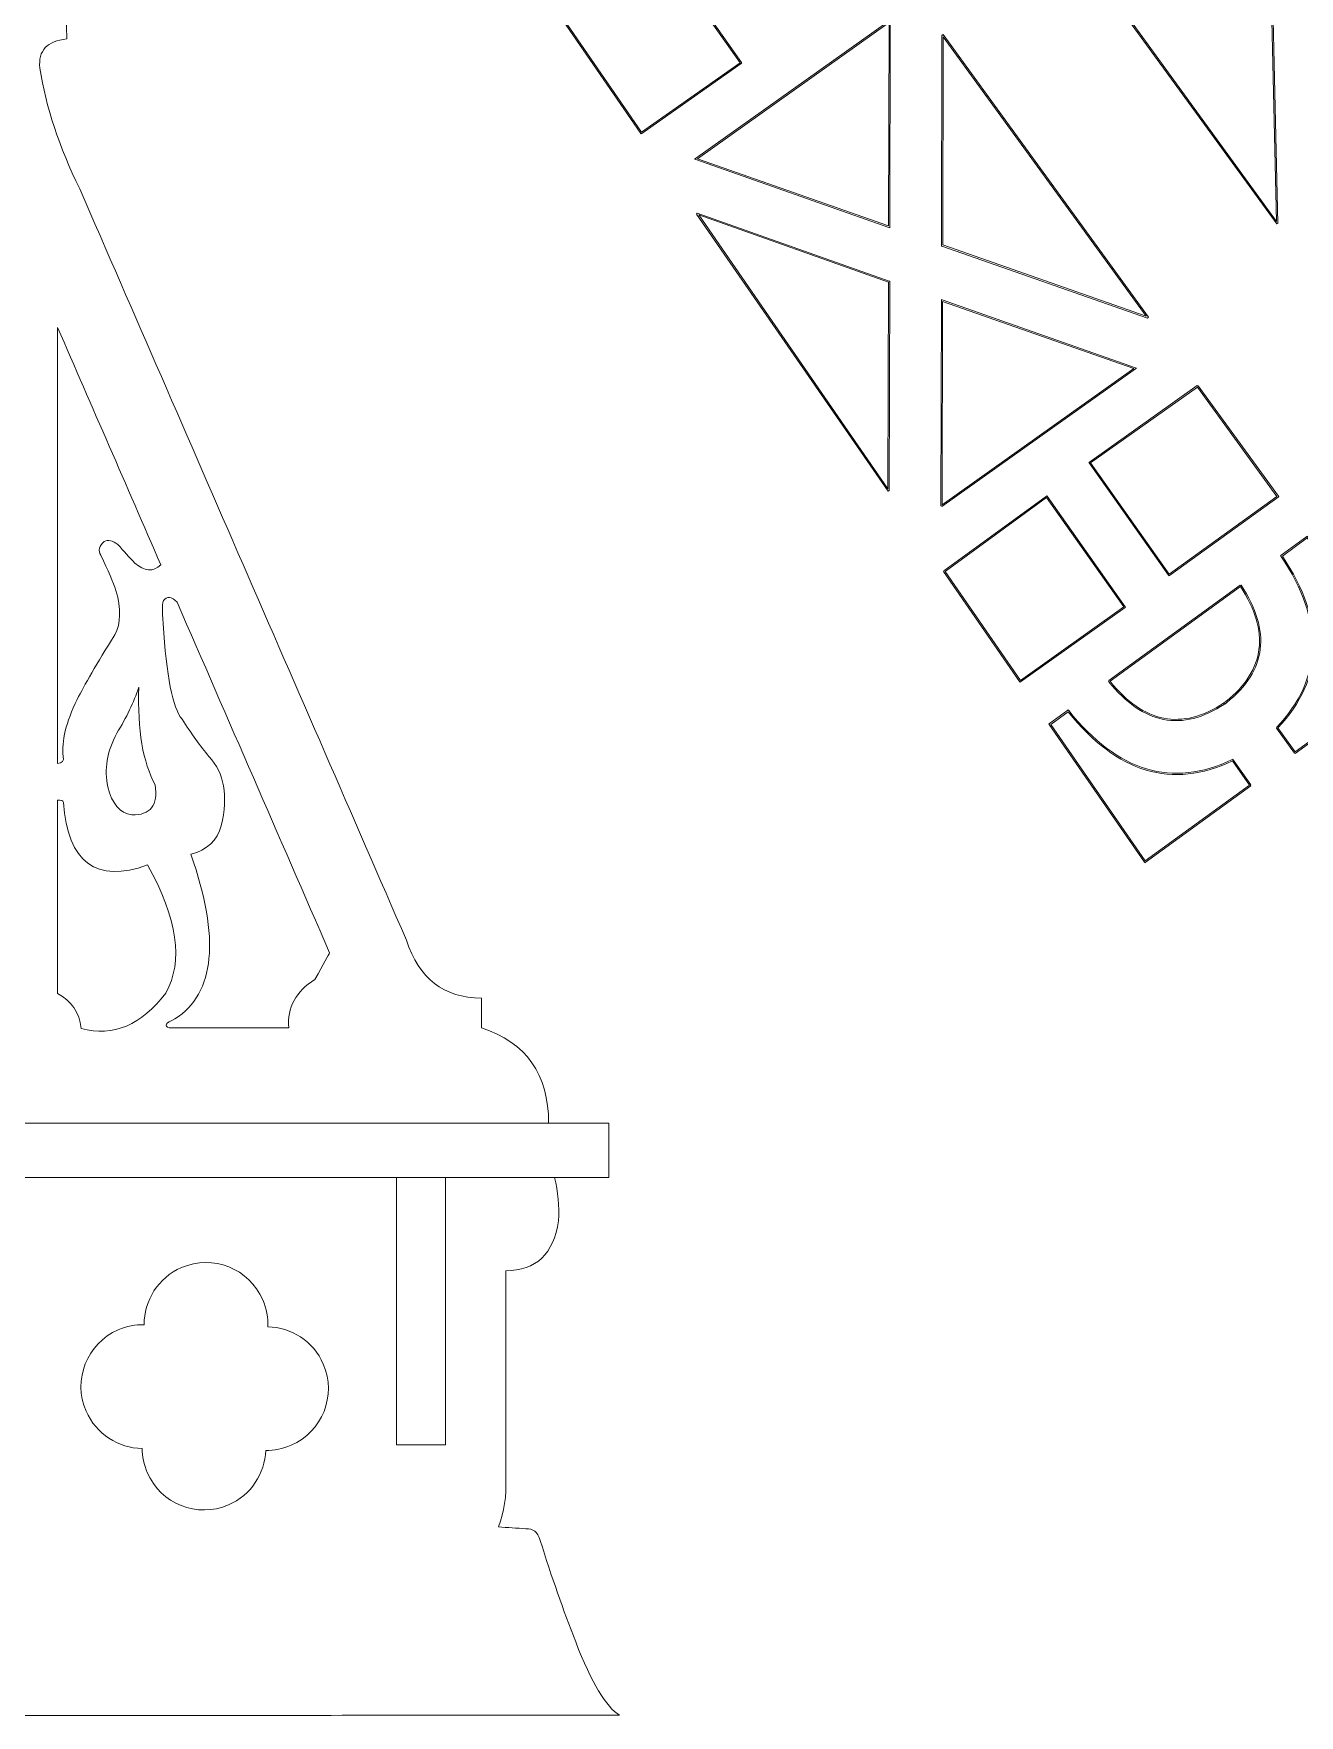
# Model space of a CAD drawing. Header units: inches. Extents: x -28.6 to 20.8, y -14.2 to 28.3.
# Drawn here: x -6.891 to -3.922, y 9.091 to 13.036 of the extents above; entities that cross this region are included whole.
import ezdxf

# ---------------------------------------------------------------- set-up
doc = ezdxf.new("R2010")
doc.units = ezdxf.units.IN
doc.header["$MEASUREMENT"] = 0
doc.layers.add('Layer 1', color=7, linetype='Continuous')

msp = doc.modelspace()

# ---------------------------------------------------------------- linework, layer by layer
at = {"layer": 'Layer 1', "color": 1, "lineweight": 9}
msp.add_lwpolyline([(-12.177, 10.3529), (-5.542, 10.3529), (-5.542, 10.4799), (-12.177, 10.4799), (-12.177, 10.3529)], close=True, dxfattribs=at)
for points, knots in [([(-8.0094, 13.3031), (-8.0094, 13.3031), (-8.0094, 13.1761), (-8.0094, 13.1761), (-8.0094, 13.1761), (-8.0094, 13.1761), (-6.8167, 13.1761), (-6.8167, 13.1761), (-6.8167, 13.1761), (-6.8155, 13.1255), (-6.8143, 13.0741), (-6.8131, 13.0235), (-6.8131, 13.0235), (-6.8594, 13.019), (-6.8805, 12.9961), (-6.8763, 12.955), (-6.8763, 12.955), (-6.862, 12.864), (-6.8309, 12.7697), (-6.7829, 12.6722), (-6.7829, 12.6722), (-6.5274, 12.0845), (-6.2718, 11.4968), (-6.0162, 10.9091), (-6.0162, 10.9091), (-5.9872, 10.8192), (-5.9287, 10.774), (-5.8407, 10.7735), (-5.8407, 10.7735), (-5.8407, 10.7504), (-5.8407, 10.7272), (-5.8407, 10.704), (-5.8407, 10.704), (-5.7351, 10.6691), (-5.6825, 10.5944), (-5.6829, 10.4799)], [0, 0, 0, 0, 0.111111, 0.111111, 0.111111, 0.111111, 0.222222, 0.222222, 0.222222, 0.222222, 0.333333, 0.333333, 0.333333, 0.333333, 0.444444, 0.444444, 0.444444, 0.444444, 0.555556, 0.555556, 0.555556, 0.555556, 0.666667, 0.666667, 0.666667, 0.666667, 0.777778, 0.777778, 0.777778, 0.777778, 0.888889, 0.888889, 0.888889, 0.888889, 1, 1, 1, 1]), ([(-6.8347, 11.3236), (-6.8236, 11.3246), (-6.8192, 11.33), (-6.8214, 11.34), (-6.8214, 11.34), (-6.8259, 11.3759), (-6.815, 11.4206), (-6.7887, 11.4742), (-6.7887, 11.4742), (-6.7725, 11.5069), (-6.743, 11.5575), (-6.7002, 11.6258), (-6.7002, 11.6258), (-6.6862, 11.6523), (-6.6854, 11.6869), (-6.6978, 11.7296), (-6.6978, 11.7296), (-6.7041, 11.7488), (-6.7159, 11.7764), (-6.7331, 11.8125), (-6.7331, 11.8125), (-6.7402, 11.8232), (-6.7377, 11.8339), (-6.7254, 11.8446), (-6.7254, 11.8446), (-6.716, 11.8489), (-6.7054, 11.8466), (-6.6934, 11.8378), (-6.6934, 11.8378), (-6.6795, 11.8219), (-6.6663, 11.8073), (-6.6537, 11.794), (-6.6537, 11.794), (-6.6309, 11.7739), (-6.6105, 11.7725), (-6.5924, 11.7897)], [0, 0, 0, 0, 0.111111, 0.111111, 0.111111, 0.111111, 0.222222, 0.222222, 0.222222, 0.222222, 0.333333, 0.333333, 0.333333, 0.333333, 0.444444, 0.444444, 0.444444, 0.444444, 0.555556, 0.555556, 0.555556, 0.555556, 0.666667, 0.666667, 0.666667, 0.666667, 0.777778, 0.777778, 0.777778, 0.777778, 0.888889, 0.888889, 0.888889, 0.888889, 1, 1, 1, 1]), ([(-6.5544, 11.7022), (-6.5679, 11.7153), (-6.5784, 11.7167), (-6.5859, 11.7062), (-6.5859, 11.7062), (-6.5895, 11.7022), (-6.5898, 11.6841), (-6.5869, 11.6521), (-6.5869, 11.6521), (-6.5796, 11.5295), (-6.5649, 11.4546), (-6.5428, 11.4275), (-6.5428, 11.4275), (-6.5207, 11.3937), (-6.4996, 11.3644), (-6.4794, 11.3397), (-6.4794, 11.3397), (-6.4437, 11.3021), (-6.4342, 11.2481), (-6.4508, 11.1779), (-6.4508, 11.1779), (-6.46, 11.1432), (-6.4838, 11.1208), (-6.522, 11.1107), (-6.522, 11.1107), (-6.453, 10.9138), (-6.4654, 10.7851), (-6.5593, 10.7246), (-6.5593, 10.7246), (-6.5818, 10.7152), (-6.5863, 10.7082), (-6.5728, 10.7037)], [0, 0, 0, 0, 0.125, 0.125, 0.125, 0.125, 0.25, 0.25, 0.25, 0.25, 0.375, 0.375, 0.375, 0.375, 0.5, 0.5, 0.5, 0.5, 0.625, 0.625, 0.625, 0.625, 0.75, 0.75, 0.75, 0.75, 0.875, 0.875, 0.875, 0.875, 1, 1, 1, 1]), ([(-6.6444, 11.5026), (-6.6561, 11.4674), (-6.6731, 11.4317), (-6.6957, 11.3951), (-6.6957, 11.3951), (-6.7188, 11.3515), (-6.7258, 11.3095), (-6.7167, 11.269), (-6.7167, 11.269), (-6.7074, 11.2294), (-6.6887, 11.2074), (-6.6607, 11.2033), (-6.6607, 11.2033), (-6.6175, 11.2022), (-6.598, 11.2258), (-6.6058, 11.2737), (-6.6058, 11.2737), (-6.6344, 11.3261), (-6.6475, 11.4019), (-6.6444, 11.5026)], [0, 0, 0, 0, 0.2, 0.2, 0.2, 0.2, 0.4, 0.4, 0.4, 0.4, 0.6, 0.6, 0.6, 0.6, 0.8, 0.8, 0.8, 0.8, 1, 1, 1, 1]), ([(-6.8347, 10.7839), (-6.8024, 10.7673), (-6.7838, 10.7401), (-6.779, 10.7021), (-6.779, 10.7021), (-6.7038, 10.6822), (-6.6377, 10.7099), (-6.5807, 10.7853), (-6.5807, 10.7853), (-6.5392, 10.86), (-6.5534, 10.9601), (-6.6235, 11.0857), (-6.6235, 11.0857), (-6.7444, 11.042), (-6.8102, 11.091), (-6.8209, 11.2325), (-6.8209, 11.2325), (-6.8218, 11.2371), (-6.8264, 11.2389), (-6.8347, 11.2378)], [0, 0, 0, 0, 0.2, 0.2, 0.2, 0.2, 0.4, 0.4, 0.4, 0.4, 0.6, 0.6, 0.6, 0.6, 0.8, 0.8, 0.8, 0.8, 1, 1, 1, 1]), ([(-6.2926, 10.7037), (-6.2962, 10.751), (-6.2757, 10.7889), (-6.231, 10.8173), (-6.231, 10.8173), (-6.2108, 10.8544), (-6.1993, 10.8751), (-6.1965, 10.8794)], [0, 0, 0, 0, 0.5, 0.5, 0.5, 0.5, 1, 1, 1, 1]), ([(-6.0399, 10.3523), (-6.0399, 10.3523), (-6.0399, 9.7253), (-6.0399, 9.7253), (-6.0399, 9.7253), (-6.0399, 9.7253), (-5.9249, 9.7253), (-5.9249, 9.7253), (-5.9249, 9.7253), (-5.9249, 9.7253), (-5.9249, 10.3522), (-5.9249, 10.3522)], [0, 0, 0, 0, 0.333333, 0.333333, 0.333333, 0.333333, 0.666667, 0.666667, 0.666667, 0.666667, 1, 1, 1, 1]), ([(-5.7836, 10.1339), (-5.7118, 10.1344), (-5.6706, 10.1734), (-5.66, 10.251), (-5.66, 10.251), (-5.6572, 10.2851), (-5.6603, 10.3189), (-5.6694, 10.3524)], [0, 0, 0, 0, 0.5, 0.5, 0.5, 0.5, 1, 1, 1, 1]), ([(-6.3417, 10.0022), (-6.3408, 10.0233), (-6.3445, 10.0449), (-6.3535, 10.0656), (-6.3535, 10.0656), (-6.3852, 10.1391), (-6.4706, 10.1729), (-6.5441, 10.1412), (-6.5441, 10.1412), (-6.5991, 10.1174), (-6.6319, 10.0636), (-6.6316, 10.0072)], [0, 0, 0, 0, 0.333333, 0.333333, 0.333333, 0.333333, 0.666667, 0.666667, 0.666667, 0.666667, 1, 1, 1, 1]), ([(-6.6316, 10.0071), (-6.6519, 10.0076), (-6.6726, 10.0038), (-6.6924, 9.9952), (-6.6924, 9.9952), (-6.7659, 9.9635), (-6.7997, 9.8781), (-6.768, 9.8046), (-6.768, 9.8046), (-6.7445, 9.7504), (-6.6919, 9.7177), (-6.6364, 9.7171)], [0, 0, 0, 0, 0.333333, 0.333333, 0.333333, 0.333333, 0.666667, 0.666667, 0.666667, 0.666667, 1, 1, 1, 1]), ([(-6.3464, 9.7124), (-6.3266, 9.7121), (-6.3064, 9.7159), (-6.287, 9.7243), (-6.287, 9.7243), (-6.2135, 9.7561), (-6.1796, 9.8414), (-6.2114, 9.9149), (-6.2114, 9.9149), (-6.2346, 9.9688), (-6.2867, 10.0013), (-6.3417, 10.0024)], [0, 0, 0, 0, 0.333333, 0.333333, 0.333333, 0.333333, 0.666667, 0.666667, 0.666667, 0.666667, 1, 1, 1, 1]), ([(-6.6363, 9.7172), (-6.6363, 9.6981), (-6.6324, 9.6788), (-6.6244, 9.6602), (-6.6244, 9.6602), (-6.5926, 9.5867), (-6.5073, 9.5528), (-6.4338, 9.5846), (-6.4338, 9.5846), (-6.3807, 9.6075), (-6.3483, 9.6583), (-6.3464, 9.7125)], [0, 0, 0, 0, 0.333333, 0.333333, 0.333333, 0.333333, 0.666667, 0.666667, 0.666667, 0.666667, 1, 1, 1, 1]), ([(-5.5163, 9.0911), (-5.5477, 9.1097), (-5.5821, 9.1671), (-5.6194, 9.2633), (-5.6194, 9.2633), (-5.6483, 9.3368), (-5.676, 9.4161), (-5.7026, 9.5013), (-5.7026, 9.5013), (-5.7086, 9.5208), (-5.7198, 9.5298), (-5.7362, 9.5285), (-5.7362, 9.5285), (-5.7577, 9.53), (-5.7793, 9.5315), (-5.8008, 9.533)], [0, 0, 0, 0, 0.25, 0.25, 0.25, 0.25, 0.5, 0.5, 0.5, 0.5, 0.75, 0.75, 0.75, 0.75, 1, 1, 1, 1])]:
    msp.add_open_spline(points, degree=3, knots=knots, dxfattribs=at)
at = {"layer": 'Layer 1', "lineweight": 9}
for points, knots in [([(-5.6504, 13.0707), (-5.6504, 13.0707), (-5.4193, 13.2333), (-5.4193, 13.2333), (-5.4193, 13.2333), (-5.4193, 13.2333), (-5.4184, 13.232), (-5.4184, 13.232), (-5.4184, 13.232), (-5.4184, 13.232), (-5.4172, 13.2329), (-5.4172, 13.2329), (-5.4172, 13.2329), (-5.4172, 13.2329), (-5.2305, 12.9682), (-5.2305, 12.9682), (-5.2305, 12.9682), (-5.2305, 12.9682), (-5.2297, 12.9669), (-5.2297, 12.9669), (-5.2297, 12.9669), (-5.2297, 12.9669), (-5.2309, 12.9661), (-5.2309, 12.9661), (-5.2309, 12.9661), (-5.2309, 12.9661), (-5.4645, 12.8017), (-5.4645, 12.8017), (-5.4645, 12.8017), (-5.4645, 12.8017), (-5.4657, 12.8008), (-5.4657, 12.8008), (-5.4657, 12.8008), (-5.4657, 12.8008), (-5.4666, 12.802), (-5.4666, 12.802), (-5.4666, 12.802), (-5.4666, 12.802), (-5.6507, 13.0686), (-5.6507, 13.0686), (-5.6507, 13.0686), (-5.6507, 13.0686), (-5.6516, 13.0699), (-5.6516, 13.0699), (-5.6516, 13.0699), (-5.6516, 13.0699), (-5.6504, 13.0707), (-5.6504, 13.0707)], [0, 0, 0, 0, 0.083333, 0.083333, 0.083333, 0.083333, 0.166667, 0.166667, 0.166667, 0.166667, 0.25, 0.25, 0.25, 0.25, 0.333333, 0.333333, 0.333333, 0.333333, 0.416667, 0.416667, 0.416667, 0.416667, 0.5, 0.5, 0.5, 0.5, 0.583333, 0.583333, 0.583333, 0.583333, 0.666667, 0.666667, 0.666667, 0.666667, 0.75, 0.75, 0.75, 0.75, 0.833333, 0.833333, 0.833333, 0.833333, 0.916667, 0.916667, 0.916667, 0.916667, 1, 1, 1, 1]), ([(-5.4188, 13.23), (-5.4188, 13.23), (-5.6474, 13.0691), (-5.6474, 13.0691), (-5.6474, 13.0691), (-5.6474, 13.0691), (-5.465, 12.805), (-5.465, 12.805), (-5.465, 12.805), (-5.465, 12.805), (-5.2338, 12.9677), (-5.2338, 12.9677), (-5.2338, 12.9677), (-5.2338, 12.9677), (-5.4188, 13.23), (-5.4188, 13.23)], [0, 0, 0, 0, 0.25, 0.25, 0.25, 0.25, 0.5, 0.5, 0.5, 0.5, 0.75, 0.75, 0.75, 0.75, 1, 1, 1, 1]), ([(-3.9749, 12.5896), (-3.9749, 12.5896), (-4.4564, 13.2524), (-4.4564, 13.2524), (-4.4564, 13.2524), (-4.4564, 13.2524), (-4.4552, 13.2532), (-4.4552, 13.2532), (-4.4552, 13.2532), (-4.4552, 13.2532), (-4.4547, 13.2547), (-4.4547, 13.2547), (-4.4547, 13.2547), (-4.4547, 13.2547), (-3.9851, 13.1032), (-3.9851, 13.1032), (-3.9851, 13.1032), (-3.9851, 13.1032), (-3.9841, 13.1028), (-3.9841, 13.1028), (-3.9841, 13.1028), (-3.9841, 13.1028), (-3.9841, 13.1018), (-3.9841, 13.1018), (-3.9841, 13.1018), (-3.9841, 13.1018), (-3.9722, 12.5905), (-3.9722, 12.5905), (-3.9722, 12.5905), (-3.9722, 12.5905), (-3.9749, 12.5896), (-3.9749, 12.5896)], [0, 0, 0, 0, 0.125, 0.125, 0.125, 0.125, 0.25, 0.25, 0.25, 0.25, 0.375, 0.375, 0.375, 0.375, 0.5, 0.5, 0.5, 0.5, 0.625, 0.625, 0.625, 0.625, 0.75, 0.75, 0.75, 0.75, 0.875, 0.875, 0.875, 0.875, 1, 1, 1, 1]), ([(-4.4513, 13.2504), (-4.4513, 13.2504), (-3.9753, 12.5952), (-3.9753, 12.5952), (-3.9753, 12.5952), (-3.9753, 12.5952), (-3.9871, 13.1006), (-3.9871, 13.1006), (-3.9871, 13.1006), (-3.9871, 13.1006), (-4.4513, 13.2504), (-4.4513, 13.2504)], [0, 0, 0, 0, 0.333333, 0.333333, 0.333333, 0.333333, 0.666667, 0.666667, 0.666667, 0.666667, 1, 1, 1, 1]), ([(-5.3381, 12.743), (-5.3381, 12.743), (-4.8838, 13.0659), (-4.8838, 13.0659), (-4.8838, 13.0659), (-4.8838, 13.0659), (-4.8829, 13.0646), (-4.8829, 13.0646), (-4.8829, 13.0646), (-4.8829, 13.0646), (-4.8814, 13.0646), (-4.8814, 13.0646), (-4.8814, 13.0646), (-4.8814, 13.0646), (-4.8825, 12.5827), (-4.8825, 12.5827), (-4.8825, 12.5827), (-4.8825, 12.5827), (-4.8825, 12.5806), (-4.8825, 12.5806), (-4.8825, 12.5806), (-4.8825, 12.5806), (-4.8845, 12.5813), (-4.8845, 12.5813), (-4.8845, 12.5813), (-4.8845, 12.5813), (-5.3377, 12.7403), (-5.3377, 12.7403), (-5.3377, 12.7403), (-5.3377, 12.7403), (-5.3405, 12.7413), (-5.3405, 12.7413), (-5.3405, 12.7413), (-5.3405, 12.7413), (-5.3381, 12.743), (-5.3381, 12.743)], [0, 0, 0, 0, 0.111111, 0.111111, 0.111111, 0.111111, 0.222222, 0.222222, 0.222222, 0.222222, 0.333333, 0.333333, 0.333333, 0.333333, 0.444444, 0.444444, 0.444444, 0.444444, 0.555556, 0.555556, 0.555556, 0.555556, 0.666667, 0.666667, 0.666667, 0.666667, 0.777778, 0.777778, 0.777778, 0.777778, 0.888889, 0.888889, 0.888889, 0.888889, 1, 1, 1, 1]), ([(-4.8844, 13.0617), (-4.8844, 13.0617), (-5.334, 12.7422), (-5.334, 12.7422), (-5.334, 12.7422), (-5.334, 12.7422), (-4.8855, 12.5848), (-4.8855, 12.5848), (-4.8855, 12.5848), (-4.8855, 12.5848), (-4.8844, 13.0617), (-4.8844, 13.0617)], [0, 0, 0, 0, 0.333333, 0.333333, 0.333333, 0.333333, 0.666667, 0.666667, 0.666667, 0.666667, 1, 1, 1, 1]), ([(-4.7577, 13.0335), (-4.7577, 13.0335), (-4.2761, 12.3707), (-4.2761, 12.3707), (-4.2761, 12.3707), (-4.2761, 12.3707), (-4.2778, 12.3684), (-4.2778, 12.3684), (-4.2778, 12.3684), (-4.2778, 12.3684), (-4.7604, 12.5377), (-4.7604, 12.5377), (-4.7604, 12.5377), (-4.7604, 12.5377), (-4.7614, 12.5381), (-4.7614, 12.5381), (-4.7614, 12.5381), (-4.7614, 12.5381), (-4.7614, 12.5392), (-4.7614, 12.5392), (-4.7614, 12.5392), (-4.7614, 12.5392), (-4.7604, 13.0326), (-4.7604, 13.0326), (-4.7604, 13.0326), (-4.7604, 13.0326), (-4.7589, 13.0326), (-4.7589, 13.0326), (-4.7589, 13.0326), (-4.7589, 13.0326), (-4.7577, 13.0335), (-4.7577, 13.0335)], [0, 0, 0, 0, 0.125, 0.125, 0.125, 0.125, 0.25, 0.25, 0.25, 0.25, 0.375, 0.375, 0.375, 0.375, 0.5, 0.5, 0.5, 0.5, 0.625, 0.625, 0.625, 0.625, 0.75, 0.75, 0.75, 0.75, 0.875, 0.875, 0.875, 0.875, 1, 1, 1, 1]), ([(-4.2814, 12.3728), (-4.2814, 12.3728), (-4.7574, 13.028), (-4.7574, 13.028), (-4.7574, 13.028), (-4.7574, 13.028), (-4.7584, 12.5402), (-4.7584, 12.5402), (-4.7584, 12.5402), (-4.7584, 12.5402), (-4.2814, 12.3728), (-4.2814, 12.3728)], [0, 0, 0, 0, 0.333333, 0.333333, 0.333333, 0.333333, 0.666667, 0.666667, 0.666667, 0.666667, 1, 1, 1, 1]), ([(-4.8866, 11.9625), (-4.8866, 11.9625), (-5.3358, 12.6127), (-5.3358, 12.6127), (-5.3358, 12.6127), (-5.3358, 12.6127), (-5.3341, 12.615), (-5.3341, 12.615), (-5.3341, 12.615), (-5.3341, 12.615), (-4.8838, 12.4552), (-4.8838, 12.4552), (-4.8838, 12.4552), (-4.8838, 12.4552), (-4.8828, 12.4549), (-4.8828, 12.4549), (-4.8828, 12.4549), (-4.8828, 12.4549), (-4.8828, 12.4538), (-4.8828, 12.4538), (-4.8828, 12.4538), (-4.8828, 12.4538), (-4.8839, 11.9633), (-4.8839, 11.9633), (-4.8839, 11.9633), (-4.8839, 11.9633), (-4.8854, 11.9633), (-4.8854, 11.9633), (-4.8854, 11.9633), (-4.8854, 11.9633), (-4.8866, 11.9625), (-4.8866, 11.9625)], [0, 0, 0, 0, 0.125, 0.125, 0.125, 0.125, 0.25, 0.25, 0.25, 0.25, 0.375, 0.375, 0.375, 0.375, 0.5, 0.5, 0.5, 0.5, 0.625, 0.625, 0.625, 0.625, 0.75, 0.75, 0.75, 0.75, 0.875, 0.875, 0.875, 0.875, 1, 1, 1, 1]), ([(-5.3307, 12.6106), (-5.3307, 12.6106), (-4.8869, 11.9681), (-4.8869, 11.9681), (-4.8869, 11.9681), (-4.8869, 11.9681), (-4.8858, 12.4528), (-4.8858, 12.4528), (-4.8858, 12.4528), (-4.8858, 12.4528), (-5.3307, 12.6106), (-5.3307, 12.6106)], [0, 0, 0, 0, 0.333333, 0.333333, 0.333333, 0.333333, 0.666667, 0.666667, 0.666667, 0.666667, 1, 1, 1, 1]), ([(-4.3061, 12.2495), (-4.3061, 12.2495), (-4.7604, 11.9266), (-4.7604, 11.9266), (-4.7604, 11.9266), (-4.7604, 11.9266), (-4.7613, 11.9279), (-4.7613, 11.9279), (-4.7613, 11.9279), (-4.7613, 11.9279), (-4.7628, 11.9279), (-4.7628, 11.9279), (-4.7628, 11.9279), (-4.7628, 11.9279), (-4.7617, 12.4098), (-4.7617, 12.4098), (-4.7617, 12.4098), (-4.7617, 12.4098), (-4.7617, 12.4119), (-4.7617, 12.4119), (-4.7617, 12.4119), (-4.7617, 12.4119), (-4.7597, 12.4112), (-4.7597, 12.4112), (-4.7597, 12.4112), (-4.7597, 12.4112), (-4.3064, 12.2522), (-4.3064, 12.2522), (-4.3064, 12.2522), (-4.3064, 12.2522), (-4.3037, 12.2512), (-4.3037, 12.2512), (-4.3037, 12.2512), (-4.3037, 12.2512), (-4.3061, 12.2495), (-4.3061, 12.2495)], [0, 0, 0, 0, 0.111111, 0.111111, 0.111111, 0.111111, 0.222222, 0.222222, 0.222222, 0.222222, 0.333333, 0.333333, 0.333333, 0.333333, 0.444444, 0.444444, 0.444444, 0.444444, 0.555556, 0.555556, 0.555556, 0.555556, 0.666667, 0.666667, 0.666667, 0.666667, 0.777778, 0.777778, 0.777778, 0.777778, 0.888889, 0.888889, 0.888889, 0.888889, 1, 1, 1, 1]), ([(-4.7598, 11.9308), (-4.7598, 11.9308), (-4.3101, 12.2503), (-4.3101, 12.2503), (-4.3101, 12.2503), (-4.3101, 12.2503), (-4.7587, 12.4077), (-4.7587, 12.4077), (-4.7587, 12.4077), (-4.7587, 12.4077), (-4.7598, 11.9308), (-4.7598, 11.9308)], [0, 0, 0, 0, 0.333333, 0.333333, 0.333333, 0.333333, 0.666667, 0.666667, 0.666667, 0.666667, 1, 1, 1, 1]), ([(-4.4145, 12.0309), (-4.4145, 12.0309), (-4.1613, 12.2101), (-4.1613, 12.2101), (-4.1613, 12.2101), (-4.1613, 12.2101), (-4.1604, 12.2089), (-4.1604, 12.2089), (-4.1604, 12.2089), (-4.1604, 12.2089), (-4.1592, 12.2098), (-4.1592, 12.2098), (-4.1592, 12.2098), (-4.1592, 12.2098), (-3.9712, 11.9509), (-3.9712, 11.9509), (-3.9712, 11.9509), (-3.9712, 11.9509), (-3.9703, 11.9497), (-3.9703, 11.9497), (-3.9703, 11.9497), (-3.9703, 11.9497), (-3.9715, 11.9489), (-3.9715, 11.9489), (-3.9715, 11.9489), (-3.9715, 11.9489), (-4.2265, 11.7648), (-4.2265, 11.7648), (-4.2265, 11.7648), (-4.2265, 11.7648), (-4.2277, 11.7639), (-4.2277, 11.7639), (-4.2277, 11.7639), (-4.2277, 11.7639), (-4.2286, 11.7652), (-4.2286, 11.7652), (-4.2286, 11.7652), (-4.2286, 11.7652), (-4.4149, 12.0289), (-4.4149, 12.0289), (-4.4149, 12.0289), (-4.4149, 12.0289), (-4.4158, 12.0301), (-4.4158, 12.0301), (-4.4158, 12.0301), (-4.4158, 12.0301), (-4.4145, 12.0309), (-4.4145, 12.0309)], [0, 0, 0, 0, 0.083333, 0.083333, 0.083333, 0.083333, 0.166667, 0.166667, 0.166667, 0.166667, 0.25, 0.25, 0.25, 0.25, 0.333333, 0.333333, 0.333333, 0.333333, 0.416667, 0.416667, 0.416667, 0.416667, 0.5, 0.5, 0.5, 0.5, 0.583333, 0.583333, 0.583333, 0.583333, 0.666667, 0.666667, 0.666667, 0.666667, 0.75, 0.75, 0.75, 0.75, 0.833333, 0.833333, 0.833333, 0.833333, 0.916667, 0.916667, 0.916667, 0.916667, 1, 1, 1, 1]), ([(-4.1608, 12.2068), (-4.1608, 12.2068), (-4.4116, 12.0294), (-4.4116, 12.0294), (-4.4116, 12.0294), (-4.4116, 12.0294), (-4.227, 11.7681), (-4.227, 11.7681), (-4.227, 11.7681), (-4.227, 11.7681), (-3.9745, 11.9504), (-3.9745, 11.9504), (-3.9745, 11.9504), (-3.9745, 11.9504), (-4.1608, 12.2068), (-4.1608, 12.2068)], [0, 0, 0, 0, 0.25, 0.25, 0.25, 0.25, 0.5, 0.5, 0.5, 0.5, 0.75, 0.75, 0.75, 0.75, 1, 1, 1, 1]), ([(-4.7559, 11.7761), (-4.7559, 11.7761), (-4.5152, 11.9509), (-4.5152, 11.9509), (-4.5152, 11.9509), (-4.5152, 11.9509), (-4.514, 11.9518), (-4.514, 11.9518), (-4.514, 11.9518), (-4.514, 11.9518), (-4.5131, 11.9506), (-4.5131, 11.9506), (-4.5131, 11.9506), (-4.5131, 11.9506), (-4.3305, 11.6916), (-4.3305, 11.6916), (-4.3305, 11.6916), (-4.3305, 11.6916), (-4.3296, 11.6904), (-4.3296, 11.6904), (-4.3296, 11.6904), (-4.3296, 11.6904), (-4.3308, 11.6895), (-4.3308, 11.6895), (-4.3308, 11.6895), (-4.3308, 11.6895), (-4.5759, 11.5154), (-4.5759, 11.5154), (-4.5759, 11.5154), (-4.5759, 11.5154), (-4.5772, 11.5145), (-4.5772, 11.5145), (-4.5772, 11.5145), (-4.5772, 11.5145), (-4.578, 11.5158), (-4.578, 11.5158), (-4.578, 11.5158), (-4.578, 11.5158), (-4.7563, 11.774), (-4.7563, 11.774), (-4.7563, 11.774), (-4.7563, 11.774), (-4.755, 11.7748), (-4.755, 11.7748), (-4.755, 11.7748), (-4.755, 11.7748), (-4.7559, 11.7761), (-4.7559, 11.7761)], [0, 0, 0, 0, 0.083333, 0.083333, 0.083333, 0.083333, 0.166667, 0.166667, 0.166667, 0.166667, 0.25, 0.25, 0.25, 0.25, 0.333333, 0.333333, 0.333333, 0.333333, 0.416667, 0.416667, 0.416667, 0.416667, 0.5, 0.5, 0.5, 0.5, 0.583333, 0.583333, 0.583333, 0.583333, 0.666667, 0.666667, 0.666667, 0.666667, 0.75, 0.75, 0.75, 0.75, 0.833333, 0.833333, 0.833333, 0.833333, 0.916667, 0.916667, 0.916667, 0.916667, 1, 1, 1, 1]), ([(-4.5147, 11.9476), (-4.5147, 11.9476), (-4.753, 11.7745), (-4.753, 11.7745), (-4.753, 11.7745), (-4.753, 11.7745), (-4.5764, 11.5187), (-4.5764, 11.5187), (-4.5764, 11.5187), (-4.5764, 11.5187), (-4.3338, 11.6911), (-4.3338, 11.6911), (-4.3338, 11.6911), (-4.3338, 11.6911), (-4.5147, 11.9476), (-4.5147, 11.9476)], [0, 0, 0, 0, 0.25, 0.25, 0.25, 0.25, 0.5, 0.5, 0.5, 0.5, 0.75, 0.75, 0.75, 0.75, 1, 1, 1, 1]), ([(-3.902, 11.8558), (-3.902, 11.8558), (-3.6713, 11.5383), (-3.6713, 11.5383), (-3.6713, 11.5383), (-3.6713, 11.5383), (-3.6726, 11.5374), (-3.6726, 11.5374), (-3.6726, 11.5374), (-3.6726, 11.5374), (-3.6717, 11.5362), (-3.6717, 11.5362), (-3.6717, 11.5362), (-3.6717, 11.5362), (-3.9315, 11.3474), (-3.9315, 11.3474), (-3.9315, 11.3474), (-3.9315, 11.3474), (-3.9324, 11.3487), (-3.9324, 11.3487), (-3.9324, 11.3487), (-3.9324, 11.3487), (-3.9336, 11.3478), (-3.9336, 11.3478), (-3.9336, 11.3478), (-3.9336, 11.3478), (-3.9752, 11.4067), (-3.9752, 11.4067), (-3.9752, 11.4067), (-3.9752, 11.4067), (-3.9759, 11.4077), (-3.9759, 11.4077), (-3.9759, 11.4077), (-3.9759, 11.4077), (-3.9751, 11.4086), (-3.9751, 11.4086), (-3.9751, 11.4086), (-3.9207, 11.4659), (-3.8927, 11.528), (-3.891, 11.5948), (-3.891, 11.5948), (-3.8893, 11.6618), (-3.914, 11.7335), (-3.965, 11.8101), (-3.965, 11.8101), (-3.965, 11.8101), (-3.9658, 11.8113), (-3.9658, 11.8113), (-3.9658, 11.8113), (-3.9658, 11.8113), (-3.9646, 11.8121), (-3.9646, 11.8121), (-3.9646, 11.8121), (-3.9646, 11.8121), (-3.9041, 11.8561), (-3.9041, 11.8561), (-3.9041, 11.8561), (-3.9041, 11.8561), (-3.9029, 11.857), (-3.9029, 11.857), (-3.9029, 11.857), (-3.9029, 11.857), (-3.902, 11.8558), (-3.902, 11.8558)], [0, 0, 0, 0, 0.0625, 0.0625, 0.0625, 0.0625, 0.125, 0.125, 0.125, 0.125, 0.1875, 0.1875, 0.1875, 0.1875, 0.25, 0.25, 0.25, 0.25, 0.3125, 0.3125, 0.3125, 0.3125, 0.375, 0.375, 0.375, 0.375, 0.4375, 0.4375, 0.4375, 0.4375, 0.5, 0.5, 0.5, 0.5, 0.5625, 0.5625, 0.5625, 0.5625, 0.625, 0.625, 0.625, 0.625, 0.6875, 0.6875, 0.6875, 0.6875, 0.75, 0.75, 0.75, 0.75, 0.8125, 0.8125, 0.8125, 0.8125, 0.875, 0.875, 0.875, 0.875, 0.9375, 0.9375, 0.9375, 0.9375, 1, 1, 1, 1]), ([(-3.6746, 11.5378), (-3.6746, 11.5378), (-3.9035, 11.8528), (-3.9035, 11.8528), (-3.9035, 11.8528), (-3.9035, 11.8528), (-3.9617, 11.8105), (-3.9617, 11.8105), (-3.9617, 11.8105), (-3.9109, 11.7339), (-3.8863, 11.662), (-3.888, 11.5948), (-3.888, 11.5948), (-3.8897, 11.5275), (-3.9177, 11.4651), (-3.9721, 11.4074), (-3.9721, 11.4074), (-3.9721, 11.4074), (-3.932, 11.3508), (-3.932, 11.3508), (-3.932, 11.3508), (-3.932, 11.3508), (-3.6746, 11.5378), (-3.6746, 11.5378)], [0, 0, 0, 0, 0.166667, 0.166667, 0.166667, 0.166667, 0.333333, 0.333333, 0.333333, 0.333333, 0.5, 0.5, 0.5, 0.5, 0.666667, 0.666667, 0.666667, 0.666667, 0.833333, 0.833333, 0.833333, 0.833333, 1, 1, 1, 1]), ([(-4.2404, 11.4271), (-4.2858, 11.4359), (-4.3288, 11.4656), (-4.3693, 11.5161), (-4.3693, 11.5161), (-4.3693, 11.5161), (-4.3682, 11.5171), (-4.3682, 11.5171), (-4.3682, 11.5171), (-4.3682, 11.5171), (-4.369, 11.5183), (-4.369, 11.5183), (-4.369, 11.5183), (-4.369, 11.5183), (-4.0606, 11.7423), (-4.0606, 11.7423), (-4.0606, 11.7423), (-4.0606, 11.7423), (-4.0598, 11.7411), (-4.0598, 11.7411), (-4.0598, 11.7411), (-4.0598, 11.7411), (-4.0585, 11.7419), (-4.0585, 11.7419), (-4.0585, 11.7419), (-4.023, 11.6878), (-4.008, 11.6377), (-4.0137, 11.5919), (-4.0137, 11.5919), (-4.0193, 11.5459), (-4.0455, 11.5042), (-4.0924, 11.4668), (-4.0924, 11.4668), (-4.0924, 11.4668), (-4.0933, 11.468), (-4.0933, 11.468), (-4.0933, 11.468), (-4.0933, 11.468), (-4.0924, 11.4667), (-4.0924, 11.4667), (-4.0924, 11.4667), (-4.0924, 11.4667), (-4.0971, 11.4633), (-4.0971, 11.4633), (-4.0971, 11.4633), (-4.0971, 11.4633), (-4.098, 11.4645), (-4.098, 11.4645), (-4.098, 11.4645), (-4.098, 11.4645), (-4.0972, 11.4633), (-4.0972, 11.4633), (-4.0972, 11.4633), (-4.1473, 11.4303), (-4.195, 11.4183), (-4.2404, 11.4271)], [0, 0, 0, 0, 0.071429, 0.071429, 0.071429, 0.071429, 0.142857, 0.142857, 0.142857, 0.142857, 0.214286, 0.214286, 0.214286, 0.214286, 0.285714, 0.285714, 0.285714, 0.285714, 0.357143, 0.357143, 0.357143, 0.357143, 0.428571, 0.428571, 0.428571, 0.428571, 0.5, 0.5, 0.5, 0.5, 0.571429, 0.571429, 0.571429, 0.571429, 0.642857, 0.642857, 0.642857, 0.642857, 0.714286, 0.714286, 0.714286, 0.714286, 0.785714, 0.785714, 0.785714, 0.785714, 0.857143, 0.857143, 0.857143, 0.857143, 0.928571, 0.928571, 0.928571, 0.928571, 1, 1, 1, 1]), ([(-4.366, 11.5168), (-4.3262, 11.4676), (-4.2842, 11.4386), (-4.2399, 11.43), (-4.2399, 11.43), (-4.1953, 11.4214), (-4.1483, 11.4333), (-4.0989, 11.4657), (-4.0989, 11.4657), (-4.0989, 11.4657), (-4.0989, 11.4657), (-4.0989, 11.4657), (-4.0989, 11.4657), (-4.0989, 11.4657), (-4.0942, 11.4692), (-4.0942, 11.4692), (-4.0942, 11.4692), (-4.048, 11.5061), (-4.0222, 11.5471), (-4.0166, 11.5922), (-4.0166, 11.5922), (-4.0111, 11.637), (-4.0257, 11.6859), (-4.0602, 11.739), (-4.0602, 11.739), (-4.0602, 11.739), (-4.366, 11.5168), (-4.366, 11.5168)], [0, 0, 0, 0, 0.142857, 0.142857, 0.142857, 0.142857, 0.285714, 0.285714, 0.285714, 0.285714, 0.428571, 0.428571, 0.428571, 0.428571, 0.571429, 0.571429, 0.571429, 0.571429, 0.714286, 0.714286, 0.714286, 0.714286, 0.857143, 0.857143, 0.857143, 0.857143, 1, 1, 1, 1]), ([(-4.0774, 11.3326), (-4.0774, 11.3326), (-4.0357, 11.2735), (-4.0357, 11.2735), (-4.0357, 11.2735), (-4.0357, 11.2735), (-4.037, 11.2727), (-4.037, 11.2727), (-4.037, 11.2727), (-4.037, 11.2727), (-4.0361, 11.2715), (-4.0361, 11.2715), (-4.0361, 11.2715), (-4.0361, 11.2715), (-4.2833, 11.0918), (-4.2833, 11.0918), (-4.2833, 11.0918), (-4.2833, 11.0918), (-4.2846, 11.0909), (-4.2846, 11.0909), (-4.2846, 11.0909), (-4.2846, 11.0909), (-4.2854, 11.0922), (-4.2854, 11.0922), (-4.2854, 11.0922), (-4.2854, 11.0922), (-4.5085, 11.4151), (-4.5085, 11.4151), (-4.5085, 11.4151), (-4.5085, 11.4151), (-4.5094, 11.4163), (-4.5094, 11.4163), (-4.5094, 11.4163), (-4.5094, 11.4163), (-4.5082, 11.4172), (-4.5082, 11.4172), (-4.5082, 11.4172), (-4.5082, 11.4172), (-4.4651, 11.4485), (-4.4651, 11.4485), (-4.4651, 11.4485), (-4.4651, 11.4485), (-4.4639, 11.4493), (-4.4639, 11.4493), (-4.4639, 11.4493), (-4.4639, 11.4493), (-4.463, 11.4482), (-4.463, 11.4482), (-4.463, 11.4482), (-4.4054, 11.376), (-4.3446, 11.3304), (-4.2807, 11.3112), (-4.2807, 11.3112), (-4.2168, 11.2921), (-4.1496, 11.2994), (-4.0793, 11.3331), (-4.0793, 11.3331), (-4.0793, 11.3331), (-4.0781, 11.3337), (-4.0781, 11.3337), (-4.0781, 11.3337), (-4.0781, 11.3337), (-4.0774, 11.3326), (-4.0774, 11.3326)], [0, 0, 0, 0, 0.0625, 0.0625, 0.0625, 0.0625, 0.125, 0.125, 0.125, 0.125, 0.1875, 0.1875, 0.1875, 0.1875, 0.25, 0.25, 0.25, 0.25, 0.3125, 0.3125, 0.3125, 0.3125, 0.375, 0.375, 0.375, 0.375, 0.4375, 0.4375, 0.4375, 0.4375, 0.5, 0.5, 0.5, 0.5, 0.5625, 0.5625, 0.5625, 0.5625, 0.625, 0.625, 0.625, 0.625, 0.6875, 0.6875, 0.6875, 0.6875, 0.75, 0.75, 0.75, 0.75, 0.8125, 0.8125, 0.8125, 0.8125, 0.875, 0.875, 0.875, 0.875, 0.9375, 0.9375, 0.9375, 0.9375, 1, 1, 1, 1]), ([(-4.039, 11.273), (-4.039, 11.273), (-4.0791, 11.3299), (-4.0791, 11.3299), (-4.0791, 11.3299), (-4.1498, 11.2963), (-4.2173, 11.2891), (-4.2815, 11.3083), (-4.2815, 11.3083), (-4.3458, 11.3276), (-4.4067, 11.3732), (-4.4645, 11.4452), (-4.4645, 11.4452), (-4.4645, 11.4452), (-4.5052, 11.4156), (-4.5052, 11.4156), (-4.5052, 11.4156), (-4.5052, 11.4156), (-4.2838, 11.0952), (-4.2838, 11.0952), (-4.2838, 11.0952), (-4.2838, 11.0952), (-4.039, 11.273), (-4.039, 11.273)], [0, 0, 0, 0, 0.166667, 0.166667, 0.166667, 0.166667, 0.333333, 0.333333, 0.333333, 0.333333, 0.5, 0.5, 0.5, 0.5, 0.666667, 0.666667, 0.666667, 0.666667, 0.833333, 0.833333, 0.833333, 0.833333, 1, 1, 1, 1])]:
    msp.add_open_spline(points, degree=3, knots=knots, dxfattribs=at)
at = {"layer": 'Layer 1', "color": 1, "lineweight": 9}
for points in [[(-6.8347, 12.3468), (-6.8347, 12.0057), (-6.8347, 11.6646), (-6.8347, 11.3236)], [(-6.8347, 12.3468), (-6.7539, 12.1611), (-6.6732, 11.9754), (-6.5924, 11.7897)], [(-6.5544, 11.7022), (-6.4351, 11.4279), (-6.3158, 11.1537), (-6.1965, 10.8794)], [(-6.8347, 11.2378), (-6.8347, 11.0865), (-6.8347, 10.9352), (-6.8347, 10.7839)], [(-6.2926, 10.7037), (-6.386, 10.7037), (-6.4794, 10.7037), (-6.5728, 10.7037)], [(-5.6829, 10.4799), (-5.6829, 10.4799), (-7.0251, 10.4796), (-7.0251, 10.4796)], [(-6.4534, 10.3522), (-7.0472, 10.3522), (-7.1526, 10.3522), (-7.7464, 10.3522)], [(-6.0399, 10.3523), (-6.1807, 10.3523), (-6.3151, 10.3522), (-6.4534, 10.3522)], [(-5.6694, 10.3524), (-5.7571, 10.3523), (-5.8371, 10.3523), (-5.9249, 10.3522)], [(-5.7836, 10.1339), (-5.7836, 9.9714), (-5.7835, 9.8088), (-5.7835, 9.6463)], [(-5.7835, 9.6463), (-5.7811, 9.6064), (-5.7869, 9.5686), (-5.8008, 9.533)], [(-6.4531, 9.0909), (-7.4752, 9.0909), (-7.845, 9.0909), (-8.2401, 9.0909)], [(-6.4531, 9.0909), (-6.3144, 9.0909), (-6.1757, 9.0909), (-6.037, 9.091)], [(-6.037, 9.091), (-5.9024, 9.091), (-5.6509, 9.091), (-5.5163, 9.0911)]]:
    msp.add_open_spline(points, degree=3, dxfattribs=at)

doc.saveas('drawing.dxf')
